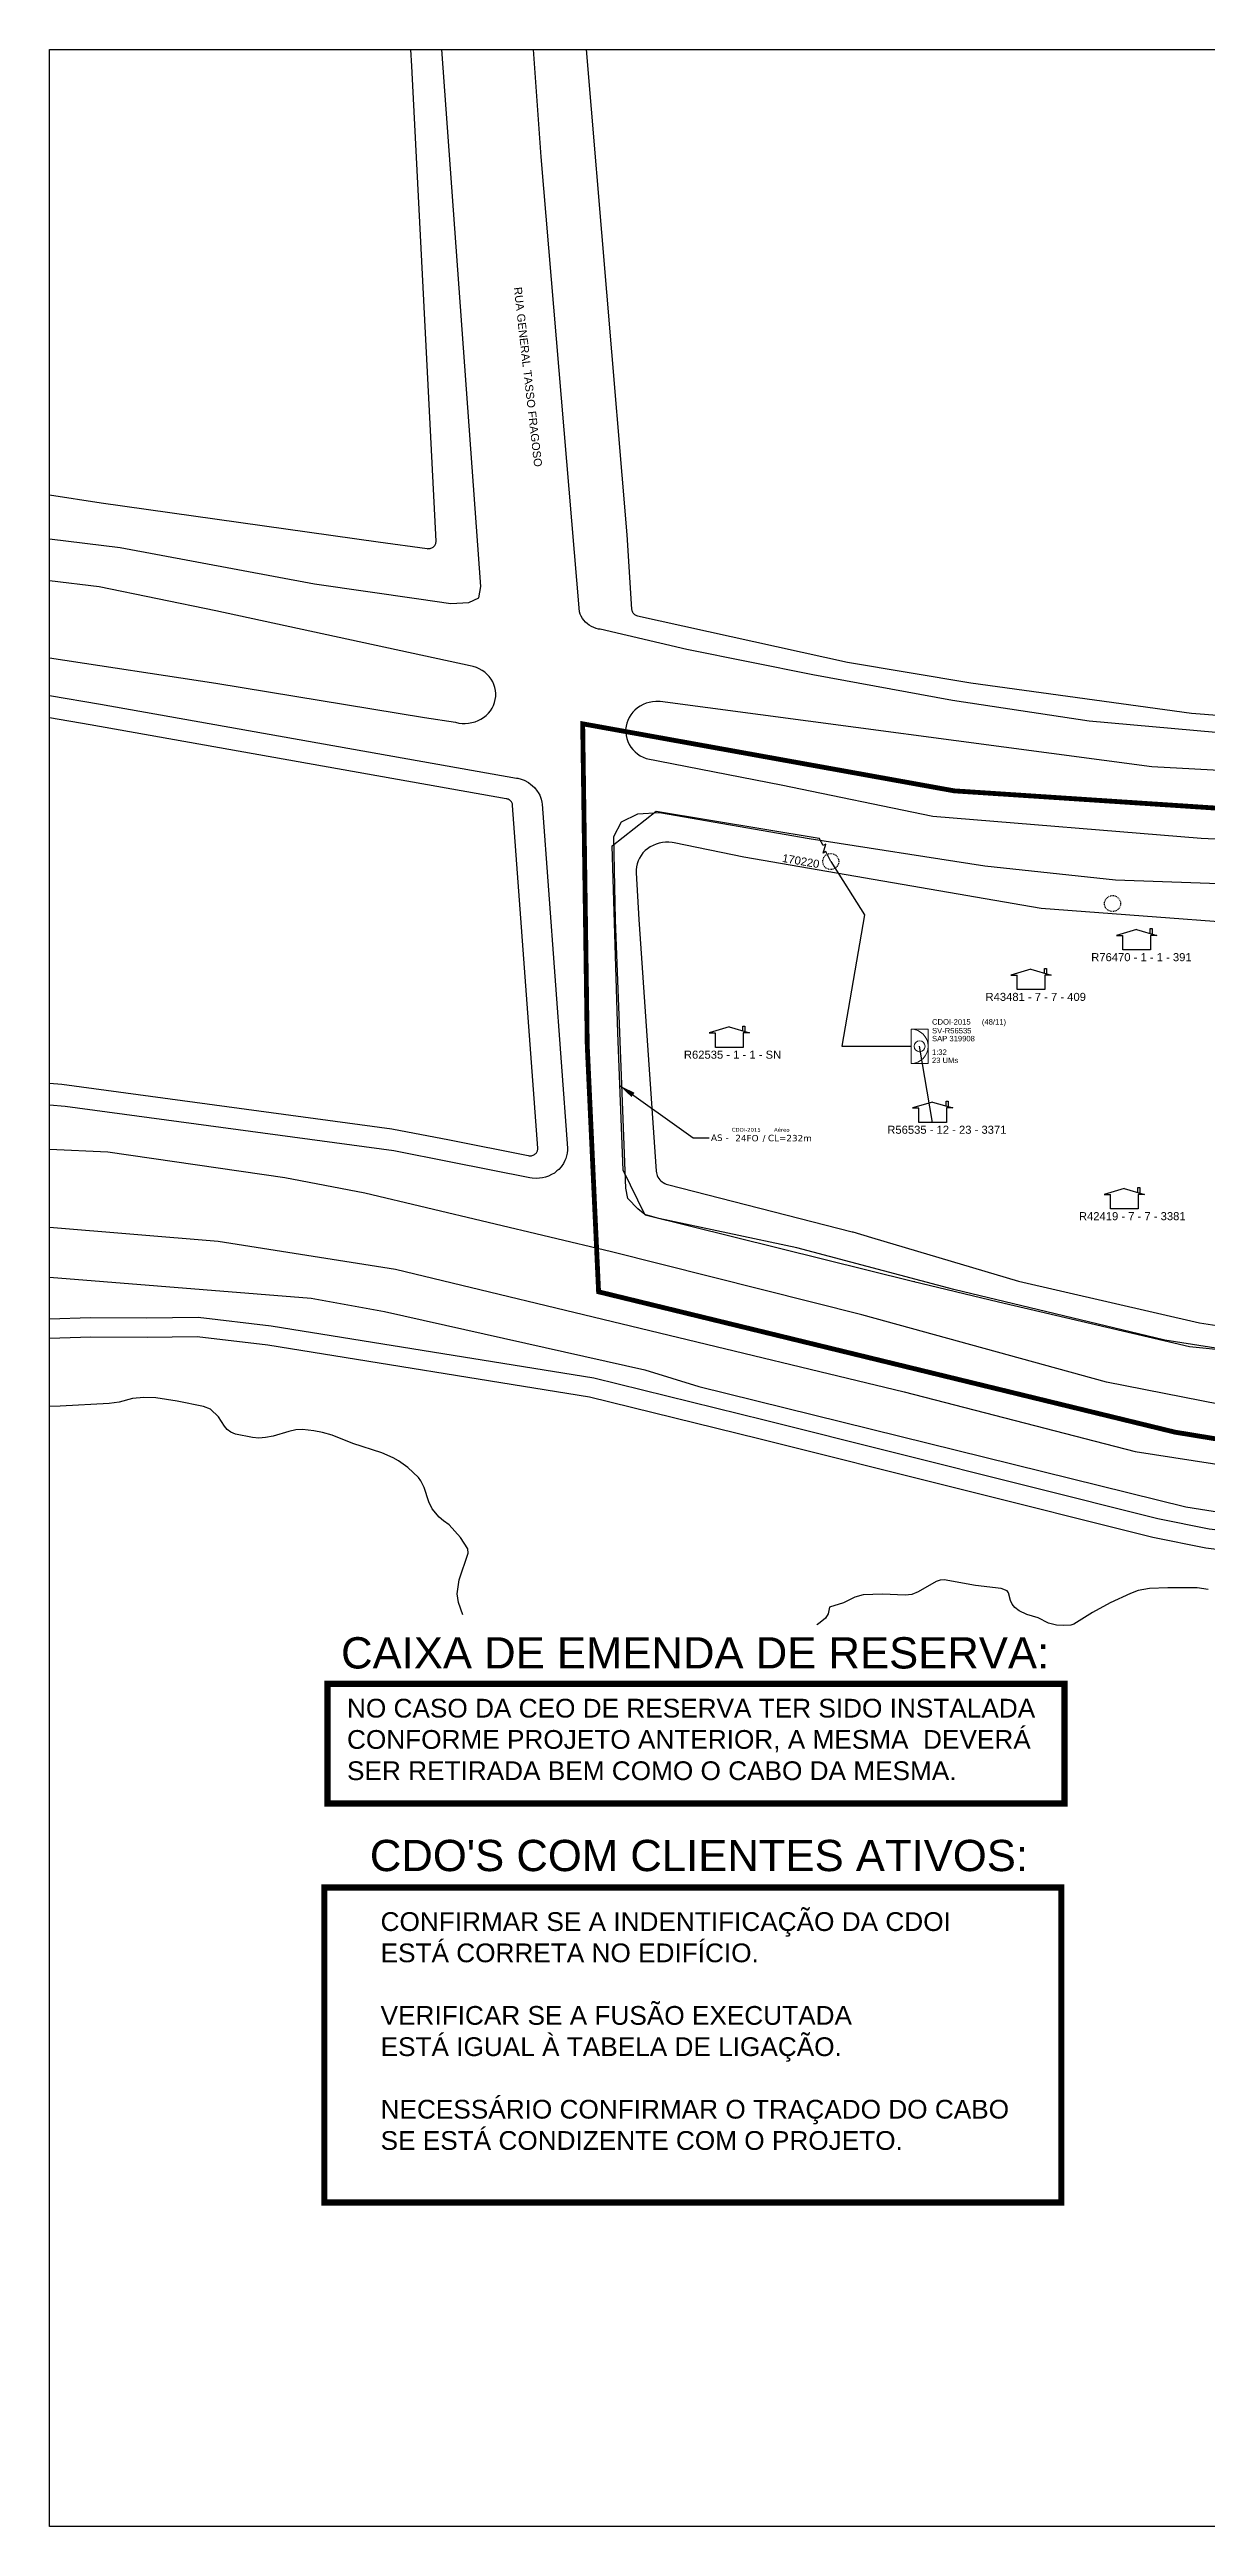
# Model space of a CAD drawing. Header units: metres. Extents: x -3001 to -785, y 7610 to 10181.
# Drawn here: x -1189.4 to -1045.3, y 9873.3 to 10181.4 of the extents above; entities that cross this region are included whole.
import ezdxf
from ezdxf.enums import TextEntityAlignment as Align

# ---------------------------------------------------------------- set-up
doc = ezdxf.new("R2010")
doc.units = ezdxf.units.M
doc.header["$LTSCALE"] = 0.001
doc.linetypes.add('PHANTOM2', pattern=[1.25, 0.625, -0.125, 0.125, -0.125, 0.125, -0.125])
for name, color, linetype in [('10.0-Cartográfico', 252, 'Continuous'), ('10.1-Caixas Subterrâneas', 5, 'Continuous'), ('10.3 - Caixas Subterrâneas', 5, 'Continuous'), ('20.8-Legenda', 1, 'Continuous'), ('CD a instalar', 1, 'Continuous'), ('celulas gpon', 7, 'Continuous'), ('label_cabos', 7, 'Continuous'), ('Legenda', 1, 'Continuous'), ('MUB_HIDROGRAFIA', 7, 'Continuous'), ('MUB_SEGMENTO', 7, 'Continuous'), ('NOS_DE_INFRAESTRUTURA', 7, 'Continuous'), ('Subida Lateral', 5, 'Continuous'), ('surveys', 7, 'Continuous'), ('surveys legendas', 7, 'Continuous')]:
    doc.layers.add(name, color=color, linetype=linetype)
doc.layers.add("20.0-LEGENDA DOS CDO'S", color=1, linetype='Continuous', lineweight=0)
doc.layers.add('20.1-CDO_INTERIOR', color=1, linetype='Continuous', lineweight=0)
doc.layers.add('DROP DE CLIENTE', color=140, linetype='Continuous', plot=False)
doc.layers.add('EXTRA', color=50, linetype='Continuous', plot=False)
doc.styles.add('ARIAL', font='arial.ttf')
doc.styles.add('siredit', font='verdana.ttf')
doc.linetypes.add('FENCELINE1', pattern='A,0.25,-0.1,[133,ltypeshp.shx,S=0.1,R=0,X=-0.1,Y=0],-0.1,1', length=1.45)
doc.dimstyles.new('CC', dxfattribs={"dimtxt": 0.8, "dimasz": 2, "dimexe": 0.18, "dimexo": 0.0625, "dimgap": 0.09, "dimtad": 0, "dimdec": 0, "dimrnd": 1, "dimzin": 0, "dimdsep": 46, "dimtxsty": 'siredit', "dimblk": 'NONE', "dimcen": 0, "dimse1": 1, "dimse2": 1, "dimsd1": 1, "dimsd2": 1, "dimclrt": 7, "dimadec": 0, "dimazin": 0, "dimtfac": 1, "dimtdec": 0, "dimtofl": 0, "dimtmove": 0, "dimatfit": 3, "dimfxl": 0, "dimtolj": 1, "dimtzin": 0, "dimarcsym": 0})

# ---------------------------------------------------------------- blocks, each defined once
blk = doc.blocks.new('MHMZ')
at = {"layer": '10.3 - Caixas Subterrâneas', "linetype": 'PHANTOM2'}
blk.add_circle((0, 0), 1, dxfattribs=at)
blk = doc.blocks.new('SURVEY_SURVEY')
for p, q in [((0, 0.0000254), (-0.0000251, 0.000018)), ((-0.0000251, 0.000018), (-0.0000173, 0.000018)), ((-0.0000172, 0), (-0.0000172, 0.0000179)), ((0.0000172, 0), (-0.0000172, 0)), ((0, 0.0000254), (0.0000251, 0.000018)), ((0.0000169, 0.0000264), (0.0000195, 0.0000264)), ((0.0000169, 0.0000205), (0.0000169, 0.0000264)), ((0.0000251, 0.000018), (0.0000172, 0.000018)), ((0.0000172, 0.000018), (0.0000172, 0)), ((0.0000195, 0.0000264), (0.0000195, 0.0000198))]:
    blk.add_line(p, q)
blk = doc.blocks.new('CDOI_CT_DRT')
at = {"layer": '20.1-CDO_INTERIOR', "color": 0, "lineweight": 18}
blk.add_lwpolyline([(2.13, -2.13), (2.13, 2.12), (0, 2.12), (0, -2.13)], close=True, dxfattribs=at)
blk.add_circle((1.06, 0), 0.68, dxfattribs=at)
blk.add_arc((0, 0), 2.13, 269.9724, 89.9724, dxfattribs=at)
at = {"layer": "20.0-LEGENDA DOS CDO'S", "color": 0, "style": 'ARIAL'}
for tag, p in [('CDO_N', (2.61, 2.69)), ('SAP', (2.61, 0.61)), ('SURVEY', (2.61, 1.6)), ('1:XX', (2.6, -1.08)), ('UMS', (2.6, -2.09))]:
    blk.add_attdef(tag, p, '', height=0.68, rotation=359.9724, dxfattribs=at)
blk.add_attdef('FIBRAS_UTILIZADAS', text='', height=0.68, rotation=359.9724, dxfattribs=at).set_placement((10.32, 2.69), align=Align.CENTER)
blk = doc.blocks.new('_None')
blk = doc.blocks.new('LEGENDA DOS CABOS')
at = {"layer": 'EXTRA', "color": 0, "style": 'siredit'}
for tag, p in [('ID', (4.6, 0.97)), ('XX', (9.03, 0.97))]:
    blk.add_attdef(tag, text='', height=0.48, rotation=359.69, dxfattribs=at).set_placement(p, align=Align.MIDDLE_CENTER)
at = {"layer": 'Legenda', "color": 0, "style": 'siredit'}
for tag, p in [('TIPO_CABO', (1.31, 0)), ('CABO', (4.69, -0.05)), ('/', (6.81, -0.05)), ('METROS', (10.03, -0.05))]:
    blk.add_attdef(tag, text='', height=0.8, rotation=359.69, dxfattribs=at).set_placement(p, align=Align.MIDDLE_CENTER)

msp = doc.modelspace()

# ---------------------------------------------------------------- linework, layer by layer
at = {"linetype": 'FENCELINE1', "ltscale": 3}
for points in [[(-1081.69, 10028.09), (-1081.96, 10028.16), (-1115.28, 10036.4), (-1117.99, 10042.01), (-1118.68, 10059.06), (-1119.39, 10082.33), (-1113.9, 10086.66), (-1093.58, 10083.31), (-1093.58, 10083.31)], [(-1010.39, 10015.48), (-1012.33, 10015.38), (-1012.27, 10016.58), (-1012.93, 10016.55), (-1047.48, 10020.03), (-1071.27, 10025.58), (-1081.96, 10028.16)]]:
    msp.add_lwpolyline(points, dxfattribs=at)
at = {"color": 3, "const_width": 0.778}
msp.add_lwpolyline([(-1154.81, 9978.1), (-1063.06, 9978.1), (-1063.06, 9963.21), (-1154.81, 9963.21)], close=True, dxfattribs=at)
at = {"color": 5, "const_width": 0.778}
msp.add_lwpolyline([(-1155.2, 9952.76), (-1063.45, 9952.76), (-1063.45, 9913.57), (-1155.2, 9913.57)], close=True, dxfattribs=at)
at = {"layer": '10.0-Cartográfico'}
for points in [[(-1189.42, 10120.55), (-1180.61, 10119.44), (-1156.43, 10114.92), (-1143.45, 10113.08), (-1139.47, 10112.49), (-1137.21, 10112.6), (-1135.96, 10113.2), (-1135.7, 10114.62), (-1140.56, 10181.4)], [(-1189.42, 10126.02), (-1182.97, 10125.03), (-1148.52, 10120.16), (-1142.41, 10119.32), (-1142.33, 10119.3), (-1142.23, 10119.31), (-1142.12, 10119.32), (-1142.02, 10119.33), (-1141.93, 10119.36), (-1141.83, 10119.4), (-1141.74, 10119.45), (-1141.66, 10119.5), (-1141.59, 10119.57), (-1141.52, 10119.64), (-1141.45, 10119.71), (-1141.41, 10119.79), (-1141.37, 10119.88), (-1141.33, 10119.97), (-1141.31, 10120.07), (-1141.29, 10120.16), (-1141.29, 10120.25), (-1144.33, 10179.34), (-1144.43, 10181.4)], [(-1044.21, 10096.44), (-1059.98, 10097.85), (-1076.99, 10100.43), (-1094.37, 10103.62), (-1110.08, 10106.75), (-1120.88, 10109.29), (-1121.06, 10109.31), (-1121.36, 10109.39), (-1121.67, 10109.5), (-1121.95, 10109.63), (-1122.22, 10109.78), (-1122.46, 10109.97), (-1122.69, 10110.17), (-1122.9, 10110.4), (-1123.07, 10110.64), (-1123.22, 10110.9), (-1123.34, 10111.17), (-1123.42, 10111.46), (-1128.19, 10168.04), (-1129.15, 10181.4)], [(-1122.59, 10181.4), (-1117.53, 10121.05), (-1116.95, 10111.79), (-1116.94, 10111.7), (-1116.92, 10111.61), (-1116.89, 10111.52), (-1116.85, 10111.43), (-1116.8, 10111.35), (-1116.74, 10111.27), (-1116.67, 10111.2), (-1116.59, 10111.13), (-1116.51, 10111.08), (-1116.42, 10111.03), (-1116.32, 10110.99), (-1116.23, 10110.97), (-1090.06, 10105.2), (-1074.71, 10102.63), (-1047.26, 10098.84), (-1028.57, 10097.4)], [(-1137.04, 10104.74), (-1168.69, 10111.58), (-1183.22, 10114.56), (-1189.42, 10115.32)], [(-1189.42, 10105.74), (-1168.73, 10102.56), (-1142.73, 10098.31), (-1138.86, 10097.71), (-1138.46, 10097.62), (-1138.06, 10097.57), (-1137.65, 10097.57), (-1137.24, 10097.59), (-1136.84, 10097.67), (-1136.44, 10097.77), (-1136.07, 10097.92), (-1135.71, 10098.1), (-1135.38, 10098.31), (-1135.06, 10098.56), (-1134.78, 10098.84), (-1134.53, 10099.14), (-1134.32, 10099.46), (-1134.15, 10099.81), (-1134.01, 10100.16), (-1133.92, 10100.53), (-1133.86, 10100.91), (-1133.86, 10101.28), (-1133.89, 10101.66), (-1133.96, 10102.03), (-1134.09, 10102.4), (-1134.24, 10102.74), (-1134.44, 10103.08), (-1134.68, 10103.39), (-1134.93, 10103.67), (-1135.24, 10103.94), (-1135.56, 10104.16), (-1135.91, 10104.37), (-1136.28, 10104.53), (-1136.66, 10104.65), (-1137.04, 10104.74)], [(-1189.42, 10101.03), (-1183.08, 10099.96), (-1131.3, 10090.76), (-1131.11, 10090.74), (-1130.71, 10090.63), (-1130.32, 10090.49), (-1129.79, 10090.23), (-1129.48, 10089.98), (-1129.32, 10089.86), (-1128.98, 10089.54), (-1128.69, 10089.15), (-1128.58, 10088.98), (-1128.37, 10088.64), (-1128.2, 10088.13), (-1128.12, 10087.77), (-1128.09, 10087.52), (-1124.95, 10044.75), (-1124.94, 10044.49), (-1124.97, 10044.12), (-1125.05, 10043.76), (-1125.15, 10043.43), (-1125.25, 10043.18), (-1125.41, 10042.84), (-1125.71, 10042.42), (-1126.03, 10042.07), (-1126.25, 10041.89), (-1126.56, 10041.63), (-1126.91, 10041.44), (-1127.28, 10041.25), (-1127.68, 10041.13), (-1128.04, 10041.03), (-1128.43, 10040.99), (-1128.83, 10040.95), (-1129.32, 10040.99), (-1129.61, 10041.03), (-1139.45, 10043), (-1146.56, 10044.38), (-1187.47, 10049.92), (-1189.42, 10050.06)], [(-1189.42, 10052.83), (-1187.9, 10052.71), (-1146.81, 10047.15), (-1139.6, 10045.76), (-1129.81, 10043.8), (-1129.71, 10043.78), (-1129.61, 10043.77), (-1129.5, 10043.78), (-1129.4, 10043.79), (-1129.31, 10043.82), (-1129.21, 10043.85), (-1129.12, 10043.9), (-1129.04, 10043.94), (-1128.96, 10044.01), (-1128.88, 10044.07), (-1128.81, 10044.14), (-1128.76, 10044.23), (-1128.72, 10044.31), (-1128.68, 10044.4), (-1128.65, 10044.49), (-1128.63, 10044.58), (-1128.63, 10044.68), (-1128.63, 10044.74), (-1131.76, 10087.37), (-1131.77, 10087.46), (-1131.79, 10087.56), (-1131.83, 10087.65), (-1131.87, 10087.73), (-1131.92, 10087.82), (-1131.98, 10087.9), (-1132.05, 10087.96), (-1132.13, 10088.02), (-1132.21, 10088.08), (-1132.3, 10088.13), (-1132.4, 10088.16), (-1132.5, 10088.19), (-1132.55, 10088.2), (-1184.37, 10097.4), (-1189.42, 10098.25)], [(-1013.96, 10090.11), (-1052.17, 10092.15), (-1113.4, 10100.28), (-1113.59, 10100.29), (-1113.93, 10100.31), (-1114.35, 10100.27), (-1114.76, 10100.19), (-1115.15, 10100.07), (-1115.53, 10099.91), (-1115.89, 10099.72), (-1116.22, 10099.49), (-1116.53, 10099.23), (-1116.81, 10098.95), (-1117.06, 10098.63), (-1117.26, 10098.3), (-1117.43, 10097.95), (-1117.56, 10097.59), (-1117.64, 10097.21), (-1117.69, 10096.82), (-1117.68, 10096.44), (-1117.64, 10096.05), (-1117.56, 10095.68), (-1117.43, 10095.31), (-1117.25, 10094.96), (-1117.05, 10094.63), (-1116.8, 10094.32), (-1116.52, 10094.03), (-1116.22, 10093.77), (-1115.88, 10093.54), (-1115.52, 10093.36), (-1115.13, 10093.2), (-1098.33, 10089.93), (-1079.46, 10086.04), (-1046.06, 10083.29), (-1013.42, 10081.78)], [(-1036.54, 10018.64), (-1050.58, 10020.85), (-1076.84, 10027.13), (-1096.38, 10032.33), (-1113.55, 10035.97), (-1115.32, 10036.49), (-1116.17, 10037.17), (-1117.44, 10038.47), (-1117.65, 10039.74), (-1118.95, 10073.09), (-1119.15, 10083.51), (-1118.19, 10085.34), (-1116.18, 10086.33), (-1113.49, 10086.47), (-1094.85, 10083.24), (-1072.99, 10079.85), (-1056.72, 10078.1), (-1026.25, 10077.05)], [(-1028.41, 10071.74), (-1065.95, 10074.53), (-1102.98, 10080.94), (-1111.65, 10082.72), (-1111.9, 10082.76), (-1112.31, 10082.8), (-1112.72, 10082.79), (-1113.12, 10082.75), (-1113.52, 10082.68), (-1113.9, 10082.56), (-1114.28, 10082.4), (-1114.63, 10082.21), (-1114.96, 10081.98), (-1115.27, 10081.74), (-1115.54, 10081.45), (-1115.78, 10081.14), (-1115.98, 10080.82), (-1116.15, 10080.47), (-1116.27, 10080.11), (-1116.35, 10079.74), (-1116.4, 10079.37), (-1116.39, 10078.99)], [(-1116.39, 10078.99), (-1116.04, 10073.17), (-1113.89, 10041.86), (-1113.87, 10041.67), (-1113.82, 10041.48), (-1113.76, 10041.31), (-1113.68, 10041.13), (-1113.57, 10040.96), (-1113.45, 10040.81), (-1113.31, 10040.68), (-1113.16, 10040.55), (-1113, 10040.44), (-1112.82, 10040.35), (-1112.63, 10040.27), (-1112.47, 10040.22), (-1089.5, 10034.34), (-1089.4, 10034.31), (-1087.08, 10033.6), (-1068.77, 10028.19), (-1046.25, 10023.01), (-1037.07, 10021.59)], [(-1012.02, 10009.57), (-1016.37, 10009.59), (-1038.83, 10011.9), (-1057.84, 10015.61), (-1088.29, 10023.99), (-1119.46, 10031.83), (-1150.18, 10039.15), (-1160.14, 10041.03), (-1182.17, 10044.23), (-1189.42, 10044.57)], [(-1189.42, 10034.91), (-1168.41, 10033.18), (-1146.34, 10029.68), (-1083.02, 10014.4), (-1054.27, 10007.01), (-1024.85, 10002.44)], [(-1189.42, 10028.69), (-1156.83, 10026.07), (-1147.72, 10024.41), (-1115.31, 10017.16), (-1108.57, 10015.1), (-1047.95, 10000.13), (-1036.44, 9998.27), (-1013.21, 9996.24), (-989.9, 9996.47), (-966.73, 9998.95), (-949.74, 10001.59), (-916.54, 10005.71), (-883.34, 10009.84), (-850.14, 10013.96), (-816.78, 10017.81), (-785.2, 10021.27)], [(-785.2, 10018.83), (-895.34, 10005.86), (-895.34, 10005.86), (-988.62, 9994.81), (-995.05, 9994.35), (-1001.98, 9994.17), (-1008.47, 9994), (-1015.47, 9994.22), (-1021.52, 9994.54), (-1026.21, 9994.98), (-1026.21, 9994.98), (-1031.83, 9995.5), (-1038.3, 9996.53), (-1045.04, 9997.34), (-1051.45, 9998.63), (-1100.44, 10010.9), (-1121.64, 10016.11), (-1161.84, 10022.6), (-1170.9, 10023.65), (-1177.28, 10023.58), (-1184.33, 10023.63), (-1189.42, 10023.45)], [(-1189.42, 10021.09), (-1184.29, 10021.27), (-1177.27, 10021.21), (-1171.05, 10021.28), (-1162.22, 10020.26), (-1122.18, 10013.79), (-1101.11, 10008.61), (-1052.06, 9996.33), (-1045.48, 9995.01), (-1038.68, 9994.19), (-1032.18, 9993.16), (-1026.46, 9992.63), (-1021.72, 9992.18), (-1015.58, 9991.85), (-1008.48, 9991.63), (-1001.91, 9991.81), (-994.92, 9991.99), (-988.36, 9992.46), (-895.02, 10003.52), (-785.2, 10016.45)]]:
    msp.add_lwpolyline(points, dxfattribs=at)
at = {"layer": 'CD a instalar', "color": 7, "linetype": 'ByBlock'}
msp.add_lwpolyline([(-1092.16, 10080.39), (-1087.96, 10073.76), (-1090.79, 10057.41), (-1082.16, 10057.41)], dxfattribs=at)
at = {"layer": 'celulas gpon', "color": 6, "linetype": 'Continuous', "const_width": 0.6}
msp.add_lwpolyline([(-1123.04, 10097.52), (-1122.47, 10057.46), (-1121.06, 10026.86), (-1049.3, 10009.4), (-1022.25, 10004.97), (-985.59, 10004.9), (-863.48, 10021.91), (-871.63, 10104.32), (-871.63, 10104.32), (-908.91, 10100.9), (-908.91, 10100.9), (-908.47, 10093.77), (-966, 10087.05), (-1018.6, 10085.35), (-1076.79, 10089.18), (-1123.04, 10097.52)], dxfattribs=at)
at = {"layer": 'DROP DE CLIENTE'}
msp.add_lwpolyline([(-1079.48, 10047.93), (-1081.1, 10057.41)], dxfattribs=at)
at = {"layer": 'MUB_HIDROGRAFIA', "color": 170, "linetype": 'Continuous'}
for points in [[(-1137.98, 9986.66), (-1138.5, 9988.23), (-1138.67, 9989.29), (-1138.43, 9991.04), (-1137.29, 9994.34), (-1137.32, 9994.89), (-1138.24, 9996.31), (-1139.66, 9997.89), (-1140.38, 9998.36), (-1140.9, 9998.81), (-1141.78, 9999.88), (-1142.2, 10000.75), (-1142.76, 10002.51), (-1143.2, 10003.35), (-1143.5, 10003.76), (-1144.79, 10005.02), (-1145.97, 10005.84), (-1146.64, 10006.2), (-1148.06, 10006.81), (-1151.67, 10007.99), (-1154.23, 10009.03), (-1155.42, 10009.36), (-1156.51, 10009.57), (-1157.91, 10009.72), (-1158.76, 10009.69), (-1159.63, 10009.5), (-1161.56, 10008.91), (-1162.53, 10008.73), (-1163.37, 10008.67), (-1164.14, 10008.72), (-1166.27, 10009.17), (-1166.85, 10009.41), (-1167.31, 10009.73), (-1167.65, 10010.13), (-1168.37, 10011.32), (-1169.36, 10012.25), (-1170.23, 10012.6), (-1173.53, 10013.26), (-1176.19, 10013.65), (-1177.69, 10013.72), (-1179.08, 10013.59), (-1180.73, 10013.12), (-1182, 10012.97), (-1188.09, 10012.62), (-1189.42, 10012.6)], [(-1045.19, 9989.84), (-1046.55, 9990.05), (-1050.18, 9990.04), (-1052.48, 9989.95), (-1053.87, 9989.7), (-1054.86, 9989.35), (-1057.38, 9988.15), (-1059.56, 9986.96), (-1061.88, 9985.52), (-1062.26, 9985.4), (-1063.16, 9985.33), (-1064.07, 9985.41), (-1065.05, 9985.62), (-1066.35, 9986.29), (-1067.74, 9986.7), (-1068.71, 9987.18), (-1069.25, 9987.58), (-1069.59, 9988.02), (-1069.8, 9988.45), (-1070.02, 9989.41), (-1070.2, 9989.67), (-1070.94, 9989.95), (-1074.14, 9990.33), (-1078.04, 9991.02), (-1078.53, 9991), (-1079.05, 9990.83), (-1081.27, 9989.52), (-1082.05, 9989.21), (-1082.88, 9989.11), (-1085.7, 9989.26), (-1088.11, 9989.15), (-1089.14, 9988.89), (-1090.59, 9988.15), (-1092.31, 9987.61), (-1092.46, 9986.78), (-1092.8, 9986.28), (-1093.68, 9985.55), (-1093.89, 9985.45)]]:
    msp.add_lwpolyline(points, dxfattribs=at)
at = {"layer": 'NOS_DE_INFRAESTRUTURA'}
msp.add_lwpolyline([(-1189.42, 10181.4), (-785.2, 10181.4), (-785.2, 9873.27), (-1189.42, 9873.27)], close=True, dxfattribs=at)
at = {"layer": 'Subida Lateral', "color": 7}
msp.add_lwpolyline([(-1092.16, 10080.39), (-1092.75, 10081.62), (-1093.12, 10081.44), (-1092.75, 10082.55), (-1093.12, 10082.37), (-1093.58, 10083.31)], dxfattribs=at)

# ---------------------------------------------------------------- block references
at = {"layer": '10.1-Caixas Subterrâneas', "color": 40}
for p in [(-1092.16, 10080.39), (-1057.08, 10075.16)]:
    msp.add_blockref('MHMZ', p, dxfattribs=at)
at = {"layer": '20.1-CDO_INTERIOR', "color": 7}
msp.add_blockref('CDOI_CT_DRT', (-1082.16, 10057.41), dxfattribs=at).add_auto_attribs({'CDO_N': 'CDOI-2015', 'FIBRAS_UTILIZADAS': '(48/11)', 'SURVEY': 'SV-R56535', 'SAP': 'SAP 319908', '1:XX': '1:32', 'UMS': '23 UMs'})
at = {"layer": 'label_cabos', "color": 0}
ref = msp.add_blockref('LEGENDA DOS CABOS', (-1107.28, 10046.03), dxfattribs=at)
ref.add_attrib('ID', 'CDOI-2015', dxfattribs={"layer": 'EXTRA', "color": 0, "height": 0.48, "rotation": 359.69, "style": 'siredit'}).set_placement((-1102.68, 10047.01), align=Align.MIDDLE_CENTER)
ref.add_attrib('CABO', '24FO', dxfattribs={"layer": '20.8-Legenda', "color": 0, "height": 0.8, "rotation": 359.69, "style": 'siredit'}).set_placement((-1102.59, 10045.98), align=Align.MIDDLE_CENTER)
ref.add_attrib('METROS', 'CL=232m', dxfattribs={"layer": '20.8-Legenda', "color": 0, "height": 0.8, "rotation": 359.69, "style": 'siredit'}).set_placement((-1097.25, 10045.98), align=Align.MIDDLE_CENTER)
ref.add_attrib('XX', 'Aéreo', dxfattribs={"layer": 'EXTRA', "color": 0, "height": 0.48, "rotation": 359.69, "style": 'siredit'}).set_placement((-1098.25, 10047.01), align=Align.MIDDLE_CENTER)
ref.add_attrib('/', '/', dxfattribs={"layer": '20.8-Legenda', "color": 0, "height": 0.8, "rotation": 359.69, "style": 'siredit'}).set_placement((-1100.47, 10045.98), align=Align.MIDDLE_CENTER)
ref.add_attrib('TIPO_CABO', 'AS -', dxfattribs={"layer": '20.8-Legenda', "color": 0, "height": 0.8, "rotation": 359.69, "style": 'siredit'}).set_placement((-1105.97, 10046.03), align=Align.MIDDLE_CENTER)
at = {"layer": 'surveys', "color": 255, "xscale": 100000, "yscale": 100000, "zscale": 100000}
for p in [(-1054.09, 10069.4), (-1067.24, 10064.46), (-1104.8, 10057.27), (-1079.48, 10047.93), (-1055.62, 10037.18)]:
    msp.add_blockref('SURVEY_SURVEY', p, dxfattribs=at)

# ---------------------------------------------------------------- texts
at = {"color": 3, "attachment_point": 1, "style": 'ARIAL'}
for s, insert, char_height, width in [('CAIXA DE EMENDA DE RESERVA:', (-1153.12, 9983.89), 3.8894, 90.0589), ('NO CASO DA CEO DE RESERVA TER SIDO INSTALADA \\PCONFORME PROJETO ANTERIOR, A MESMA  DEVERÁ \\PSER RETIRADA BEM COMO O CABO DA MESMA.', (-1152.38, 9976.23), 2.3336, 89.315)]:
    msp.add_mtext(s, dxfattribs=dict(at, insert=insert, char_height=char_height, width=width))
at = {"color": 5, "attachment_point": 1, "style": 'ARIAL'}
for s, insert, char_height, width in [("CDO'S COM CLIENTES ATIVOS:", (-1149.54, 9958.68), 3.8894, 86.0853), ('CONFIRMAR SE A INDENTIFICAÇÃO DA CDOI\\PESTÁ CORRETA NO EDIFÍCIO. \\P\\PVERIFICAR SE A FUSÃO EXECUTADA\\PESTÁ IGUAL À TABELA DE LIGAÇÃO.\\P\\PNECESSÁRIO CONFIRMAR O TRAÇADO DO CABO \\PSE ESTÁ CONDIZENTE COM O PROJETO.', (-1148.2, 9949.68), 2.3336, 84.7477)]:
    msp.add_mtext(s, dxfattribs=dict(at, insert=insert, char_height=char_height, width=width))
at = {"layer": '10.1-Caixas Subterrâneas', "style": 'ARIAL'}
msp.add_text('170220', height=1, rotation=350.1795, dxfattribs=at).set_placement((-1095.88, 10080.45), align=Align.MIDDLE_CENTER)
at = {"layer": 'MUB_SEGMENTO', "color": 255, "style": 'ARIAL'}
msp.add_text('RUA GENERAL TASSO FRAGOSO', height=1, rotation=276.5242, dxfattribs=at).set_placement((-1131.62, 10151.8))
at = {"layer": 'surveys legendas', "color": 0, "style": 'ARIAL'}
for s, p in [('R76470 - 1 - 1 - 391', (-1059.73, 10067.99)), ('R43481 - 7 - 7 - 409', (-1072.89, 10063.05)), ('R62535 - 1 - 1 - SN', (-1110.44, 10055.86)), ('R56535 - 12 - 23 - 3371', (-1085.12, 10046.52)), ('R42419 - 7 - 7 - 3381', (-1061.26, 10035.77))]:
    msp.add_text(s, height=1, dxfattribs=at).set_placement(p)

# ---------------------------------------------------------------- leaders
at = {"layer": 'label_cabos'}
msp.add_leader([(-1118.41, 10052.51), (-1109.28, 10046.03), (-1107.28, 10046.03)], dimstyle='CC', override={"dimgap": 0.09, "dimtad": 0}, dxfattribs=at)

doc.saveas('drawing.dxf')
